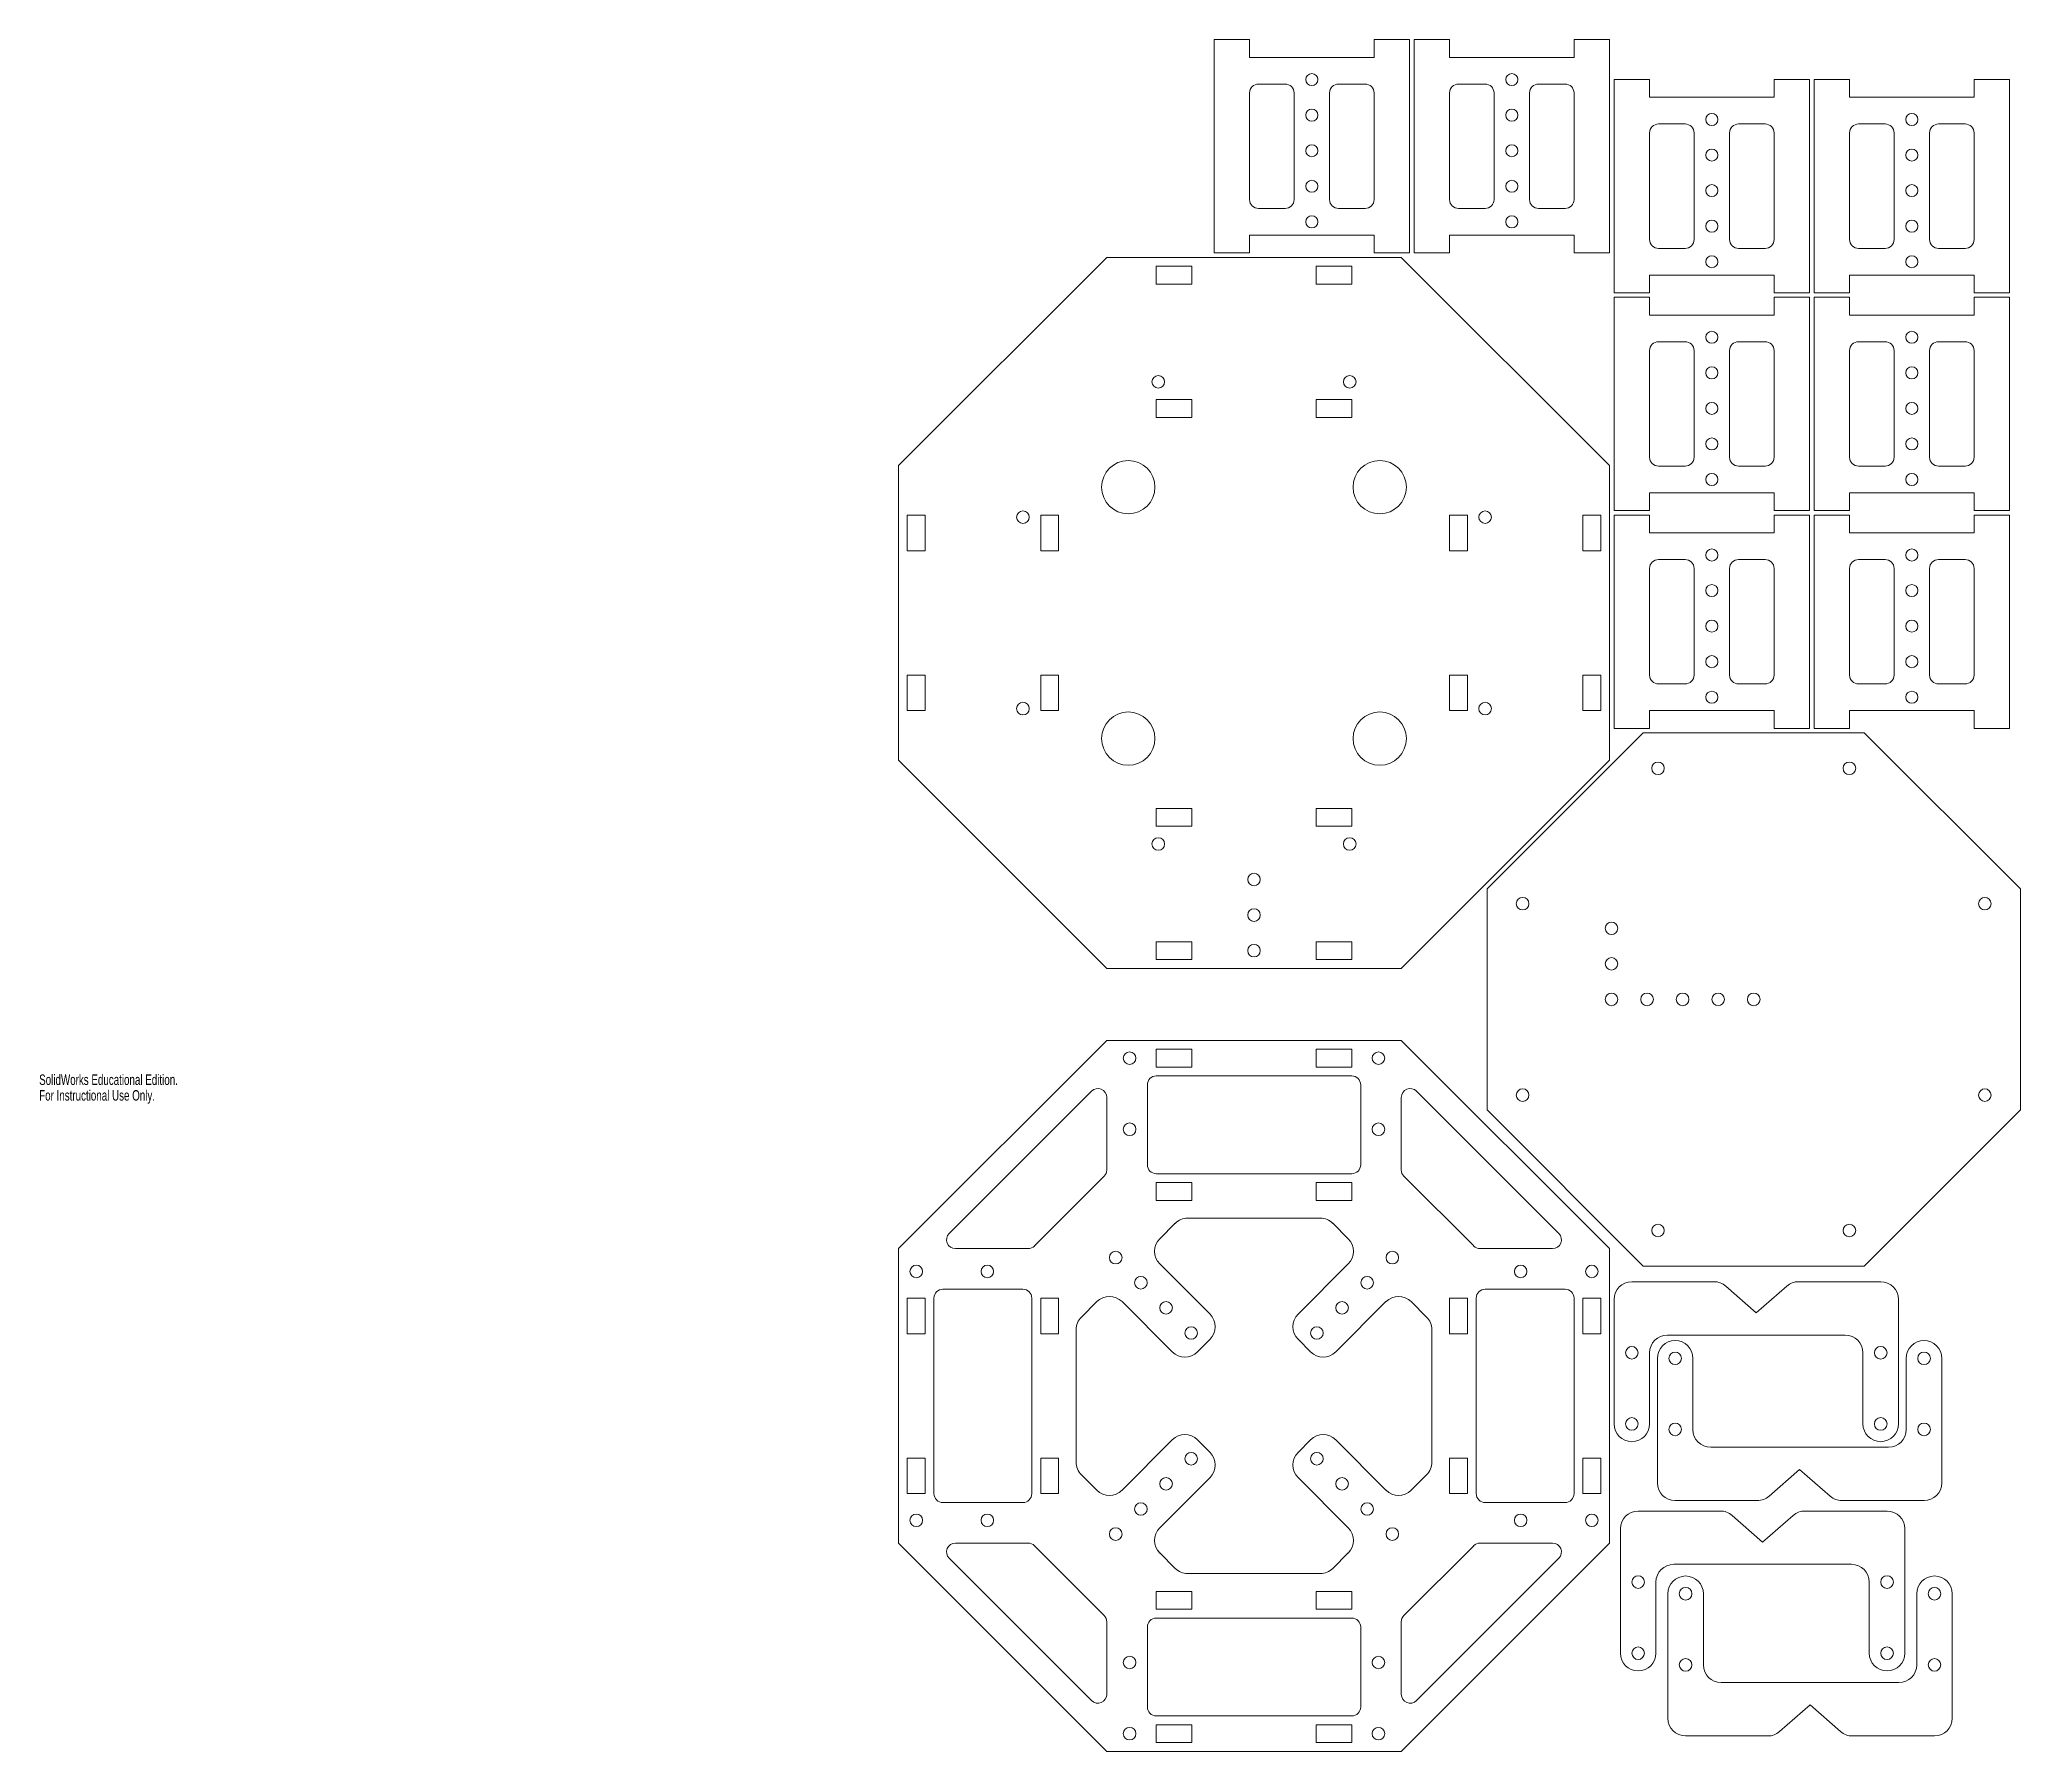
# Model space of a CAD drawing. Header units: inches. Extents: x 0 to 27.9, y -9.1 to 15.
import ezdxf

# ---------------------------------------------------------------- set-up
doc = ezdxf.new("R2010")
doc.units = ezdxf.units.IN
doc.header["$MEASUREMENT"] = 0
doc.styles.add('SLDTEXTSTYLE0', font='TXT', dxfattribs={"width": 0.7})

msp = doc.modelspace()

# ---------------------------------------------------------------- linework, layer by layer
at = {"color": 7, "linetype": 'Continuous', "lineweight": 15}
for p, q in [((16.521, 14.965), (16.521, 11.965)), ((16.521, 14.965), (17.021, 14.965)), ((17.021, 14.965), (17.021, 14.715)), ((18.771, 14.965), (18.771, 14.715)), ((18.771, 14.965), (19.271, 14.965)), ((19.271, 11.965), (19.271, 14.965)), ((19.333, 14.965), (19.333, 11.965)), ((19.333, 14.965), (19.833, 14.965)), ((19.833, 14.965), (19.833, 14.715)), ((21.583, 14.965), (21.583, 14.715)), ((21.583, 14.965), (22.083, 14.965)), ((22.083, 11.965), (22.083, 14.965)), ((18.771, 14.715), (17.021, 14.715)), ((21.583, 14.715), (19.833, 14.715)), ((17.021, 14.215), (17.021, 12.715)), ((17.521, 14.34), (17.146, 14.34)), ((17.646, 12.715), (17.646, 14.215)), ((18.146, 14.215), (18.146, 12.715)), ((18.646, 14.34), (18.271, 14.34)), ((18.771, 12.715), (18.771, 14.215)), ((19.833, 14.215), (19.833, 12.715)), ((20.333, 14.34), (19.958, 14.34)), ((20.458, 12.715), (20.458, 14.215)), ((20.958, 14.215), (20.958, 12.715)), ((21.458, 14.34), (21.083, 14.34)), ((21.583, 12.715), (21.583, 14.215)), ((22.146, 14.403), (22.146, 11.403)), ((22.146, 14.403), (22.646, 14.403)), ((22.646, 14.403), (22.646, 14.153)), ((24.396, 14.403), (24.396, 14.153)), ((24.396, 14.403), (24.896, 14.403)), ((24.896, 11.403), (24.896, 14.403)), ((24.958, 14.403), (24.958, 11.403)), ((24.958, 14.403), (25.458, 14.403)), ((25.458, 14.403), (25.458, 14.153)), ((27.208, 14.403), (27.208, 14.153)), ((27.208, 14.403), (27.708, 14.403)), ((27.708, 11.403), (27.708, 14.403)), ((24.396, 14.153), (22.646, 14.153)), ((27.208, 14.153), (25.458, 14.153)), ((22.646, 13.653), (22.646, 12.153)), ((23.146, 13.778), (22.771, 13.778)), ((23.271, 12.153), (23.271, 13.653)), ((23.771, 13.653), (23.771, 12.153)), ((24.271, 13.778), (23.896, 13.778)), ((24.396, 12.153), (24.396, 13.653)), ((25.458, 13.653), (25.458, 12.153)), ((25.958, 13.778), (25.583, 13.778)), ((26.083, 12.153), (26.083, 13.653)), ((26.583, 13.653), (26.583, 12.153)), ((27.083, 13.778), (26.708, 13.778)), ((27.208, 12.153), (27.208, 13.653)), ((17.146, 12.59), (17.521, 12.59)), ((18.271, 12.59), (18.646, 12.59)), ((19.958, 12.59), (20.333, 12.59)), ((21.083, 12.59), (21.458, 12.59)), ((17.021, 12.215), (18.771, 12.215)), ((17.021, 11.965), (17.021, 12.215)), ((18.771, 11.965), (18.771, 12.215)), ((19.833, 12.215), (21.583, 12.215)), ((19.833, 11.965), (19.833, 12.215)), ((21.583, 11.965), (21.583, 12.215)), ((22.771, 12.028), (23.146, 12.028)), ((23.896, 12.028), (24.271, 12.028)), ((25.583, 12.028), (25.958, 12.028)), ((26.708, 12.028), (27.083, 12.028)), ((15.012, 11.902), (12.083, 8.973)), ((19.154, 11.902), (15.012, 11.902)), ((16.208, 11.777), (15.708, 11.777)), ((15.708, 11.777), (15.708, 11.527)), ((16.208, 11.527), (16.208, 11.777)), ((16.521, 11.965), (17.021, 11.965)), ((18.458, 11.777), (17.958, 11.777)), ((17.958, 11.777), (17.958, 11.527)), ((18.458, 11.527), (18.458, 11.777)), ((18.771, 11.965), (19.271, 11.965)), ((22.083, 8.973), (19.154, 11.902)), ((19.333, 11.965), (19.833, 11.965)), ((21.583, 11.965), (22.083, 11.965)), ((15.708, 11.527), (16.208, 11.527)), ((17.958, 11.527), (18.458, 11.527)), ((22.646, 11.653), (24.396, 11.653)), ((22.646, 11.403), (22.646, 11.653)), ((24.396, 11.403), (24.396, 11.653)), ((25.458, 11.653), (27.208, 11.653)), ((25.458, 11.403), (25.458, 11.653)), ((27.208, 11.403), (27.208, 11.653)), ((22.146, 11.403), (22.646, 11.403)), ((22.146, 11.341), (22.146, 8.341)), ((22.146, 11.341), (22.646, 11.341)), ((22.646, 11.341), (22.646, 11.091)), ((24.396, 11.403), (24.896, 11.403)), ((24.396, 11.341), (24.396, 11.091)), ((24.396, 11.341), (24.896, 11.341)), ((24.896, 8.341), (24.896, 11.341)), ((24.958, 11.403), (25.458, 11.403)), ((24.958, 11.341), (24.958, 8.341)), ((24.958, 11.341), (25.458, 11.341)), ((25.458, 11.341), (25.458, 11.091)), ((27.208, 11.403), (27.708, 11.403)), ((27.208, 11.341), (27.208, 11.091)), ((27.208, 11.341), (27.708, 11.341)), ((27.708, 8.341), (27.708, 11.341)), ((24.396, 11.091), (22.646, 11.091)), ((27.208, 11.091), (25.458, 11.091)), ((22.646, 10.591), (22.646, 9.091)), ((23.146, 10.716), (22.771, 10.716)), ((23.271, 9.091), (23.271, 10.591)), ((23.771, 10.591), (23.771, 9.091)), ((24.271, 10.716), (23.896, 10.716)), ((24.396, 9.091), (24.396, 10.591)), ((25.458, 10.591), (25.458, 9.091)), ((25.958, 10.716), (25.583, 10.716)), ((26.083, 9.091), (26.083, 10.591)), ((26.583, 10.591), (26.583, 9.091)), ((27.083, 10.716), (26.708, 10.716)), ((27.208, 9.091), (27.208, 10.591)), ((16.208, 9.902), (15.708, 9.902)), ((15.708, 9.902), (15.708, 9.652)), ((16.208, 9.652), (16.208, 9.902)), ((18.458, 9.902), (17.958, 9.902)), ((17.958, 9.902), (17.958, 9.652)), ((18.458, 9.652), (18.458, 9.902)), ((15.708, 9.652), (16.208, 9.652)), ((17.958, 9.652), (18.458, 9.652)), ((12.083, 8.973), (12.083, 4.831)), ((22.083, 4.831), (22.083, 8.973)), ((22.771, 8.966), (23.146, 8.966)), ((23.896, 8.966), (24.271, 8.966)), ((25.583, 8.966), (25.958, 8.966)), ((26.708, 8.966), (27.083, 8.966)), ((22.646, 8.591), (24.396, 8.591)), ((22.646, 8.341), (22.646, 8.591)), ((24.396, 8.341), (24.396, 8.591)), ((25.458, 8.591), (27.208, 8.591)), ((25.458, 8.341), (25.458, 8.591)), ((27.208, 8.341), (27.208, 8.591)), ((12.208, 8.277), (12.208, 7.777)), ((12.458, 8.277), (12.208, 8.277)), ((12.458, 7.777), (12.458, 8.277)), ((14.083, 8.277), (14.083, 7.777)), ((14.333, 8.277), (14.083, 8.277)), ((14.333, 7.777), (14.333, 8.277)), ((19.833, 8.277), (19.833, 7.777)), ((20.083, 8.277), (19.833, 8.277)), ((20.083, 7.777), (20.083, 8.277)), ((21.958, 8.277), (21.708, 8.277)), ((21.708, 8.277), (21.708, 7.777)), ((21.958, 7.777), (21.958, 8.277)), ((22.146, 8.341), (22.646, 8.341)), ((22.146, 8.278), (22.146, 5.278)), ((22.146, 8.278), (22.646, 8.278)), ((22.646, 8.278), (22.646, 8.028)), ((24.396, 8.341), (24.896, 8.341)), ((24.396, 8.278), (24.396, 8.028)), ((24.396, 8.278), (24.896, 8.278)), ((24.896, 5.278), (24.896, 8.278)), ((24.958, 8.341), (25.458, 8.341)), ((24.958, 8.278), (24.958, 5.278)), ((24.958, 8.278), (25.458, 8.278)), ((25.458, 8.278), (25.458, 8.028)), ((27.208, 8.341), (27.708, 8.341)), ((27.208, 8.278), (27.208, 8.028)), ((27.208, 8.278), (27.708, 8.278)), ((27.708, 5.278), (27.708, 8.278)), ((24.396, 8.028), (22.646, 8.028)), ((27.208, 8.028), (25.458, 8.028)), ((12.208, 7.777), (12.458, 7.777)), ((14.083, 7.777), (14.333, 7.777)), ((19.833, 7.777), (20.083, 7.777)), ((21.708, 7.777), (21.958, 7.777)), ((22.646, 7.528), (22.646, 6.028)), ((23.146, 7.653), (22.771, 7.653)), ((23.271, 6.028), (23.271, 7.528)), ((23.771, 7.528), (23.771, 6.028)), ((24.271, 7.653), (23.896, 7.653)), ((24.396, 6.028), (24.396, 7.528)), ((25.458, 7.528), (25.458, 6.028)), ((25.958, 7.653), (25.583, 7.653)), ((26.083, 6.028), (26.083, 7.528)), ((26.583, 7.528), (26.583, 6.028)), ((27.083, 7.653), (26.708, 7.653)), ((27.208, 6.028), (27.208, 7.528)), ((12.208, 6.027), (12.208, 5.527)), ((12.458, 6.027), (12.208, 6.027)), ((12.458, 5.527), (12.458, 6.027)), ((14.333, 6.027), (14.083, 6.027)), ((14.083, 6.027), (14.083, 5.527)), ((14.333, 5.527), (14.333, 6.027)), ((20.083, 6.027), (19.833, 6.027)), ((19.833, 6.027), (19.833, 5.527)), ((20.083, 5.527), (20.083, 6.027)), ((21.958, 6.027), (21.708, 6.027)), ((21.708, 6.027), (21.708, 5.527)), ((21.958, 5.527), (21.958, 6.027)), ((22.771, 5.903), (23.146, 5.903)), ((23.896, 5.903), (24.271, 5.903)), ((25.583, 5.903), (25.958, 5.903)), ((26.708, 5.903), (27.083, 5.903)), ((12.208, 5.527), (12.458, 5.527)), ((14.083, 5.527), (14.333, 5.527)), ((19.833, 5.527), (20.083, 5.527)), ((21.708, 5.527), (21.958, 5.527)), ((22.646, 5.528), (24.396, 5.528)), ((22.646, 5.278), (22.646, 5.528)), ((24.396, 5.278), (24.396, 5.528)), ((25.458, 5.528), (27.208, 5.528)), ((25.458, 5.278), (25.458, 5.528)), ((27.208, 5.278), (27.208, 5.528)), ((22.556, 5.216), (20.36, 3.019)), ((22.146, 5.278), (22.646, 5.278)), ((25.663, 5.216), (22.556, 5.216)), ((24.396, 5.278), (24.896, 5.278)), ((24.958, 5.278), (25.458, 5.278)), ((27.86, 3.019), (25.663, 5.216)), ((27.208, 5.278), (27.708, 5.278)), ((12.083, 4.831), (15.012, 1.902)), ((19.154, 1.902), (22.083, 4.831)), ((16.208, 4.152), (15.708, 4.152)), ((15.708, 4.152), (15.708, 3.902)), ((15.708, 3.902), (16.208, 3.902)), ((16.208, 3.902), (16.208, 4.152)), ((18.458, 4.152), (17.958, 4.152)), ((17.958, 4.152), (17.958, 3.902)), ((17.958, 3.902), (18.458, 3.902)), ((18.458, 3.902), (18.458, 4.152)), ((20.36, 3.019), (20.36, -0.088)), ((27.86, -0.088), (27.86, 3.019)), ((16.208, 2.277), (15.708, 2.277)), ((15.708, 2.277), (15.708, 2.027)), ((16.208, 2.027), (16.208, 2.277)), ((18.458, 2.277), (17.958, 2.277)), ((17.958, 2.277), (17.958, 2.027)), ((18.458, 2.027), (18.458, 2.277)), ((15.708, 2.027), (16.208, 2.027)), ((17.958, 2.027), (18.458, 2.027)), ((15.012, 1.902), (19.154, 1.902)), ((15.012, 0.89), (12.083, -2.039)), ((19.154, 0.89), (15.012, 0.89)), ((22.083, -2.039), (19.154, 0.89)), ((16.208, 0.765), (15.708, 0.765)), ((15.708, 0.765), (15.708, 0.515)), ((16.208, 0.515), (16.208, 0.765)), ((18.458, 0.765), (17.958, 0.765)), ((17.958, 0.765), (17.958, 0.515)), ((18.458, 0.515), (18.458, 0.765)), ((15.708, 0.515), (16.208, 0.515)), ((18.458, 0.39), (15.708, 0.39)), ((17.958, 0.515), (18.458, 0.515)), ((14.799, 0.177), (12.797, -1.825)), ((15.012, -0.933), (15.012, 0.088)), ((15.583, 0.265), (15.583, -0.86)), ((18.583, -0.86), (18.583, 0.265)), ((19.154, 0.088), (19.154, -0.933)), ((21.37, -1.825), (19.368, 0.177)), ((20.36, -0.088), (22.556, -2.284)), ((25.663, -2.284), (27.86, -0.088)), ((13.995, -2.002), (14.976, -1.021)), ((15.708, -0.985), (18.458, -0.985)), ((16.208, -1.11), (15.708, -1.11)), ((15.708, -1.11), (15.708, -1.36)), ((16.208, -1.36), (16.208, -1.11)), ((18.458, -1.11), (17.958, -1.11)), ((17.958, -1.11), (17.958, -1.36)), ((18.458, -1.36), (18.458, -1.11)), ((19.191, -1.021), (20.172, -2.002)), ((15.708, -1.36), (16.208, -1.36)), ((17.958, -1.36), (18.458, -1.36)), ((18.015, -1.61), (16.151, -1.61)), ((15.974, -1.683), (15.757, -1.9)), ((18.409, -1.9), (18.192, -1.683)), ((12.083, -2.039), (12.083, -6.181)), ((12.885, -2.039), (13.906, -2.039)), ((20.26, -2.039), (21.281, -2.039)), ((22.083, -6.181), (22.083, -2.039)), ((16.465, -2.961), (15.757, -2.254)), ((18.409, -2.254), (17.702, -2.961)), ((23.552, -2.504), (22.396, -2.504)), ((22.556, -2.284), (25.663, -2.284)), ((25.896, -2.504), (24.739, -2.504)), ((12.208, -2.735), (12.208, -3.235)), ((12.458, -2.735), (12.208, -2.735)), ((12.458, -3.235), (12.458, -2.735)), ((12.583, -2.735), (12.583, -5.485)), ((13.833, -2.61), (12.708, -2.61)), ((13.958, -5.485), (13.958, -2.735)), ((14.083, -2.735), (14.083, -3.235)), ((14.333, -2.735), (14.083, -2.735)), ((14.333, -3.235), (14.333, -2.735)), ((14.874, -2.784), (14.656, -3.001)), ((15.227, -2.784), (15.934, -3.491)), ((18.232, -3.491), (18.939, -2.784)), ((19.51, -3.001), (19.293, -2.784)), ((19.833, -2.735), (19.833, -3.235)), ((20.083, -2.735), (19.833, -2.735)), ((20.083, -3.235), (20.083, -2.735)), ((20.208, -2.735), (20.208, -5.485)), ((21.458, -2.61), (20.333, -2.61)), ((21.583, -5.485), (21.583, -2.735)), ((21.958, -2.735), (21.708, -2.735)), ((21.708, -2.735), (21.708, -3.235)), ((21.958, -3.235), (21.958, -2.735)), ((22.146, -2.754), (22.146, -4.504)), ((23.716, -2.566), (24.146, -2.941)), ((24.146, -2.941), (24.575, -2.566)), ((26.146, -4.504), (26.146, -2.754)), ((12.208, -3.235), (12.458, -3.235)), ((14.083, -3.235), (14.333, -3.235)), ((14.583, -3.178), (14.583, -5.042)), ((16.288, -3.491), (16.465, -3.314)), ((17.702, -3.314), (17.879, -3.491)), ((19.583, -5.042), (19.583, -3.178)), ((19.833, -3.235), (20.083, -3.235)), ((21.708, -3.235), (21.958, -3.235)), ((25.396, -3.254), (22.896, -3.254)), ((22.646, -3.504), (22.646, -4.504)), ((22.755, -5.332), (22.755, -3.582)), ((23.255, -4.582), (23.255, -3.582)), ((25.646, -4.504), (25.646, -3.504)), ((26.255, -3.582), (26.255, -4.582)), ((26.755, -3.582), (26.755, -5.332)), ((15.934, -4.728), (15.227, -5.436)), ((16.465, -4.905), (16.288, -4.728)), ((17.879, -4.728), (17.702, -4.905)), ((18.939, -5.436), (18.232, -4.728)), ((12.208, -4.985), (12.208, -5.485)), ((12.458, -4.985), (12.208, -4.985)), ((12.458, -5.485), (12.458, -4.985)), ((14.333, -4.985), (14.083, -4.985)), ((14.083, -4.985), (14.083, -5.485)), ((14.333, -5.485), (14.333, -4.985)), ((20.083, -4.985), (19.833, -4.985)), ((19.833, -4.985), (19.833, -5.485)), ((20.083, -5.485), (20.083, -4.985)), ((21.958, -4.985), (21.708, -4.985)), ((21.708, -4.985), (21.708, -5.485)), ((21.958, -5.485), (21.958, -4.985)), ((26.005, -4.832), (23.505, -4.832)), ((14.656, -5.219), (14.874, -5.436)), ((15.757, -5.966), (16.465, -5.259)), ((17.702, -5.259), (18.409, -5.966)), ((19.293, -5.436), (19.51, -5.219)), ((24.326, -5.521), (24.755, -5.146)), ((24.755, -5.146), (25.184, -5.521)), ((12.208, -5.485), (12.458, -5.485)), ((14.083, -5.485), (14.333, -5.485)), ((19.833, -5.485), (20.083, -5.485)), ((21.708, -5.485), (21.958, -5.485)), ((12.708, -5.61), (13.833, -5.61)), ((20.333, -5.61), (21.458, -5.61)), ((23.641, -5.729), (22.485, -5.729)), ((24.161, -5.582), (23.005, -5.582)), ((23.806, -5.791), (24.235, -6.166)), ((24.235, -6.166), (24.665, -5.791)), ((25.985, -5.729), (24.829, -5.729)), ((26.505, -5.582), (25.349, -5.582)), ((22.235, -5.979), (22.235, -7.729)), ((26.235, -7.729), (26.235, -5.979)), ((12.083, -6.181), (15.012, -9.11)), ((12.797, -6.394), (14.799, -8.396)), ((13.906, -6.181), (12.885, -6.181)), ((14.976, -7.198), (13.995, -6.217)), ((15.757, -6.319), (15.974, -6.537)), ((18.192, -6.537), (18.409, -6.319)), ((19.154, -9.11), (22.083, -6.181)), ((20.172, -6.217), (19.191, -7.198)), ((19.368, -8.396), (21.37, -6.394)), ((21.281, -6.181), (20.26, -6.181)), ((16.151, -6.61), (18.015, -6.61)), ((25.485, -6.479), (22.985, -6.479)), ((16.208, -6.86), (15.708, -6.86)), ((15.708, -6.86), (15.708, -7.11)), ((16.208, -7.11), (16.208, -6.86)), ((18.458, -6.86), (17.958, -6.86)), ((17.958, -6.86), (17.958, -7.11)), ((18.458, -7.11), (18.458, -6.86)), ((22.735, -6.729), (22.735, -7.729)), ((22.902, -8.643), (22.902, -6.893)), ((23.402, -7.893), (23.402, -6.893)), ((25.735, -7.729), (25.735, -6.729)), ((26.402, -6.893), (26.402, -7.893)), ((26.902, -6.893), (26.902, -8.643)), ((15.708, -7.11), (16.208, -7.11)), ((18.458, -7.235), (15.708, -7.235)), ((17.958, -7.11), (18.458, -7.11)), ((15.012, -8.308), (15.012, -7.287)), ((15.583, -7.36), (15.583, -8.485)), ((18.583, -8.485), (18.583, -7.36)), ((19.154, -7.287), (19.154, -8.308)), ((26.152, -8.143), (23.652, -8.143)), ((15.708, -8.61), (18.458, -8.61)), ((24.473, -8.832), (24.902, -8.457)), ((24.902, -8.457), (25.332, -8.832)), ((16.208, -8.735), (15.708, -8.735)), ((15.708, -8.735), (15.708, -8.985)), ((16.208, -8.985), (16.208, -8.735)), ((18.458, -8.735), (17.958, -8.735)), ((17.958, -8.735), (17.958, -8.985)), ((18.458, -8.985), (18.458, -8.735)), ((24.309, -8.893), (23.152, -8.893)), ((26.652, -8.893), (25.496, -8.893)), ((15.012, -9.11), (19.154, -9.11)), ((15.708, -8.985), (16.208, -8.985)), ((17.958, -8.985), (18.458, -8.985))]:
    msp.add_line(p, q, dxfattribs=at)
for centre, radius in [((17.896, 14.402), 0.0847), ((20.708, 14.402), 0.0848), ((17.896, 13.902), 0.0847), ((20.708, 13.902), 0.0847), ((23.521, 13.841), 0.0847), ((26.333, 13.841), 0.0847), ((17.896, 13.402), 0.0847), ((20.708, 13.402), 0.0847), ((23.521, 13.341), 0.0847), ((26.333, 13.341), 0.0847), ((17.896, 12.902), 0.0847), ((20.708, 12.902), 0.0847), ((23.521, 12.841), 0.0847), ((26.333, 12.841), 0.0847), ((17.896, 12.402), 0.0847), ((20.708, 12.402), 0.0847), ((23.521, 12.341), 0.0847), ((26.333, 12.341), 0.0847), ((23.521, 11.841), 0.0847), ((26.333, 11.841), 0.0847), ((23.521, 10.778), 0.0847), ((26.333, 10.778), 0.0847), ((23.521, 10.278), 0.0847), ((26.333, 10.278), 0.0847), ((15.737, 10.152), 0.0885), ((18.429, 10.152), 0.0885), ((23.521, 9.778), 0.0847), ((26.333, 9.778), 0.0847), ((23.521, 9.278), 0.0847), ((26.333, 9.278), 0.0847), ((15.315, 8.67), 0.375), ((18.851, 8.67), 0.375), ((23.521, 8.778), 0.0847), ((26.333, 8.778), 0.0847), ((13.833, 8.248), 0.0885), ((20.333, 8.248), 0.0885), ((23.521, 7.716), 0.0847), ((26.333, 7.716), 0.0847), ((23.521, 7.216), 0.0847), ((26.333, 7.216), 0.0847), ((23.521, 6.716), 0.0847), ((26.333, 6.716), 0.0847), ((23.521, 6.216), 0.0847), ((26.333, 6.216), 0.0847), ((13.833, 5.556), 0.0885), ((20.333, 5.556), 0.0885), ((23.521, 5.716), 0.0847), ((26.333, 5.716), 0.0847), ((15.315, 5.134), 0.375), ((18.851, 5.134), 0.375), ((22.764, 4.716), 0.0885), ((25.456, 4.716), 0.0885), ((15.737, 3.652), 0.0885), ((18.429, 3.652), 0.0885), ((17.083, 3.152), 0.0885), ((20.86, 2.812), 0.0885), ((27.36, 2.812), 0.0885), ((17.083, 2.652), 0.0885), ((22.11, 2.466), 0.0885), ((17.083, 2.152), 0.0885), ((22.11, 1.966), 0.0885), ((22.11, 1.466), 0.0885), ((22.61, 1.466), 0.0885), ((23.11, 1.466), 0.0885), ((23.61, 1.466), 0.0885), ((24.11, 1.466), 0.0885), ((15.333, 0.64), 0.0885), ((18.833, 0.64), 0.0885), ((20.86, 0.12), 0.0885), ((27.36, 0.12), 0.0885), ((15.333, -0.36), 0.0885), ((18.833, -0.36), 0.0885), ((22.764, -1.784), 0.0885), ((25.456, -1.784), 0.0885), ((15.139, -2.165), 0.0885), ((19.028, -2.165), 0.0885), ((12.333, -2.36), 0.0885), ((13.333, -2.36), 0.0885), ((15.492, -2.519), 0.0885), ((18.674, -2.519), 0.0885), ((20.833, -2.36), 0.0885), ((21.833, -2.36), 0.0885), ((15.846, -2.872), 0.0885), ((18.321, -2.872), 0.0885), ((16.199, -3.226), 0.0885), ((17.967, -3.226), 0.0885), ((22.396, -3.504), 0.0885), ((23.005, -3.582), 0.0885), ((25.896, -3.504), 0.0885), ((26.505, -3.582), 0.0885), ((22.396, -4.504), 0.0885), ((25.896, -4.504), 0.0885), ((23.005, -4.582), 0.0885), ((26.505, -4.582), 0.0885), ((16.199, -4.994), 0.0885), ((17.967, -4.994), 0.0885), ((15.846, -5.347), 0.0885), ((18.321, -5.347), 0.0885), ((12.333, -5.86), 0.0885), ((13.333, -5.86), 0.0885), ((15.492, -5.701), 0.0885), ((18.674, -5.701), 0.0885), ((20.833, -5.86), 0.0885), ((21.833, -5.86), 0.0885), ((15.139, -6.054), 0.0885), ((19.028, -6.054), 0.0885), ((22.485, -6.729), 0.0885), ((25.985, -6.729), 0.0885), ((23.152, -6.893), 0.0885), ((26.652, -6.893), 0.0885), ((15.333, -7.86), 0.0885), ((18.833, -7.86), 0.0885), ((22.485, -7.729), 0.0885), ((25.985, -7.729), 0.0885), ((23.152, -7.893), 0.0885), ((26.652, -7.893), 0.0885), ((15.333, -8.86), 0.0885), ((18.833, -8.86), 0.0885)]:
    msp.add_circle(centre, radius, dxfattribs=at)
for centre, radius, start, end in [((17.146, 14.215), 0.125, 90, 180), ((17.521, 14.215), 0.125, 0, 90), ((18.271, 14.215), 0.125, 90, 180), ((18.646, 14.215), 0.125, 0, 90), ((19.958, 14.215), 0.125, 90, 180), ((20.333, 14.215), 0.125, 0, 90), ((21.083, 14.215), 0.125, 90, 180), ((21.458, 14.215), 0.125, 0, 90), ((22.771, 13.653), 0.125, 90, 180), ((23.146, 13.653), 0.125, 0, 90), ((23.896, 13.653), 0.125, 90, 180), ((24.271, 13.653), 0.125, 0, 90), ((25.583, 13.653), 0.125, 90, 180), ((25.958, 13.653), 0.125, 0, 90), ((26.708, 13.653), 0.125, 90, 180), ((27.083, 13.653), 0.125, 0, 90), ((17.146, 12.715), 0.125, 180, 270), ((17.521, 12.715), 0.125, 270, 0), ((18.271, 12.715), 0.125, 180, 270), ((18.646, 12.715), 0.125, 270, 0), ((19.958, 12.715), 0.125, 180, 270), ((20.333, 12.715), 0.125, 270, 0), ((21.083, 12.715), 0.125, 180, 270), ((21.458, 12.715), 0.125, 270, 0), ((22.771, 12.153), 0.125, 180, 270), ((23.146, 12.153), 0.125, 270, 0), ((23.896, 12.153), 0.125, 180, 270), ((24.271, 12.153), 0.125, 270, 0), ((25.583, 12.153), 0.125, 180, 270), ((25.958, 12.153), 0.125, 270, 0), ((26.708, 12.153), 0.125, 180, 270), ((27.083, 12.153), 0.125, 270, 0), ((22.771, 10.591), 0.125, 90, 180), ((23.146, 10.591), 0.125, 0, 90), ((23.896, 10.591), 0.125, 90, 180), ((24.271, 10.591), 0.125, 0, 90), ((25.583, 10.591), 0.125, 90, 180), ((25.958, 10.591), 0.125, 0, 90), ((26.708, 10.591), 0.125, 90, 180), ((27.083, 10.591), 0.125, 0, 90), ((22.771, 9.091), 0.125, 180, 270), ((23.146, 9.091), 0.125, 270, 0), ((23.896, 9.091), 0.125, 180, 270), ((24.271, 9.091), 0.125, 270, 0), ((25.583, 9.091), 0.125, 180, 270), ((25.958, 9.091), 0.125, 270, 0), ((26.708, 9.091), 0.125, 180, 270), ((27.083, 9.091), 0.125, 270, 0), ((22.771, 7.528), 0.125, 90, 180), ((23.146, 7.528), 0.125, 0, 90), ((23.896, 7.528), 0.125, 90, 180), ((24.271, 7.528), 0.125, 0, 90), ((25.583, 7.528), 0.125, 90, 180), ((25.958, 7.528), 0.125, 0, 90), ((26.708, 7.528), 0.125, 90, 180), ((27.083, 7.528), 0.125, 0, 90), ((22.771, 6.028), 0.125, 180, 270), ((23.146, 6.028), 0.125, 270, 0), ((23.896, 6.028), 0.125, 180, 270), ((24.271, 6.028), 0.125, 270, 0), ((25.583, 6.028), 0.125, 180, 270), ((25.958, 6.028), 0.125, 270, 0), ((26.708, 6.028), 0.125, 180, 270), ((27.083, 6.028), 0.125, 270, 0), ((15.708, 0.265), 0.125, 90, 180), ((18.458, 0.265), 0.125, 0, 90), ((14.887, 0.088), 0.125, 0, 135), ((19.279, 0.088), 0.125, 45, 180), ((14.887, -0.933), 0.125, 315, 0), ((15.708, -0.86), 0.125, 180, 270), ((18.458, -0.86), 0.125, 270, 0), ((19.279, -0.933), 0.125, 180, 225), ((16.151, -1.86), 0.25, 90, 135), ((18.015, -1.86), 0.25, 45, 90), ((12.885, -1.914), 0.125, 135, 270), ((15.934, -2.077), 0.25, 135, 225), ((18.232, -2.077), 0.25, 315, 45), ((21.281, -1.914), 0.125, 270, 45), ((13.906, -1.914), 0.125, 270, 315), ((20.26, -1.914), 0.125, 225, 270), ((22.396, -2.754), 0.25, 90, 180), ((23.552, -2.754), 0.25, 48.8879, 90), ((24.739, -2.754), 0.25, 90, 131.1121), ((25.896, -2.754), 0.25, 0, 90), ((12.708, -2.735), 0.125, 90, 180), ((13.833, -2.735), 0.125, 360, 90), ((15.05, -2.961), 0.25, 45, 135), ((19.116, -2.961), 0.25, 45, 135), ((20.333, -2.735), 0.125, 90, 180), ((21.458, -2.735), 0.125, 0, 90), ((14.833, -3.178), 0.25, 135, 180), ((16.288, -3.137), 0.25, 315, 45), ((17.879, -3.137), 0.25, 135, 225), ((19.333, -3.178), 0.25, 0, 45), ((22.896, -3.504), 0.25, 90, 180), ((23.005, -3.582), 0.25, 90, 180), ((23.005, -3.582), 0.25, 0, 90), ((25.396, -3.504), 0.25, 0, 90), ((26.505, -3.582), 0.25, 90, 180), ((26.505, -3.582), 0.25, 0, 90), ((16.111, -3.314), 0.25, 225, 315), ((18.055, -3.314), 0.25, 225, 315), ((16.111, -4.905), 0.25, 45, 135), ((18.055, -4.905), 0.25, 45, 135), ((22.396, -4.504), 0.25, 180, 270), ((22.396, -4.504), 0.25, 270, 0), ((23.505, -4.582), 0.25, 180, 270), ((25.896, -4.504), 0.25, 180, 270), ((25.896, -4.504), 0.25, 270, 0), ((26.005, -4.582), 0.25, 270, 0), ((16.288, -5.082), 0.25, 315, 45), ((17.879, -5.082), 0.25, 135, 225), ((14.833, -5.042), 0.25, 180, 225), ((19.333, -5.042), 0.25, 315, 0), ((12.708, -5.485), 0.125, 180, 270), ((13.833, -5.485), 0.125, 270, 0), ((15.05, -5.259), 0.25, 225, 315), ((19.116, -5.259), 0.25, 225, 315), ((20.333, -5.485), 0.125, 180, 270), ((21.458, -5.485), 0.125, 270, 0), ((23.005, -5.332), 0.25, 180, 270), ((24.161, -5.332), 0.25, 270, 311.1121), ((25.349, -5.332), 0.25, 228.8879, 270), ((26.505, -5.332), 0.25, 270, 0), ((22.485, -5.979), 0.25, 90, 180), ((23.641, -5.979), 0.25, 48.8879, 90), ((24.829, -5.979), 0.25, 90, 131.1121), ((25.985, -5.979), 0.25, 0, 90), ((15.934, -6.143), 0.25, 135, 225), ((18.232, -6.143), 0.25, 315, 45), ((12.885, -6.306), 0.125, 90, 225), ((13.906, -6.306), 0.125, 45, 90), ((20.26, -6.306), 0.125, 90, 135), ((21.281, -6.306), 0.125, 315, 90), ((16.151, -6.36), 0.25, 225, 270), ((18.015, -6.36), 0.25, 270, 315), ((22.985, -6.729), 0.25, 90, 180), ((23.152, -6.893), 0.25, 90, 180), ((23.152, -6.893), 0.25, 0, 90), ((25.485, -6.729), 0.25, 0, 90), ((26.652, -6.893), 0.25, 90, 180), ((26.652, -6.893), 0.25, 0, 90), ((14.887, -7.287), 0.125, 0, 45), ((15.708, -7.36), 0.125, 90, 180), ((18.458, -7.36), 0.125, 0, 90), ((19.279, -7.287), 0.125, 135, 180), ((22.485, -7.729), 0.25, 180, 270), ((22.485, -7.729), 0.25, 270, 0), ((25.985, -7.729), 0.25, 180, 270), ((25.985, -7.729), 0.25, 270, 0), ((23.652, -7.893), 0.25, 180, 270), ((26.152, -7.893), 0.25, 270, 0), ((14.887, -8.308), 0.125, 225, 0), ((19.279, -8.308), 0.125, 180, 315), ((15.708, -8.485), 0.125, 180, 270), ((18.458, -8.485), 0.125, 270, 0), ((23.152, -8.643), 0.25, 180, 270), ((24.309, -8.643), 0.25, 270, 311.1121), ((25.496, -8.643), 0.25, 228.8879, 270), ((26.652, -8.643), 0.25, 270, 0)]:
    msp.add_arc(centre, radius, start, end, dxfattribs=at)

# ---------------------------------------------------------------- texts
at = {"color": 7, "linetype": 'Continuous', "char_height": 0.14705, "attachment_point": 1, "style": 'SLDTEXTSTYLE0'}
for s, insert in [('SolidWorks Educational Edition.', (0, 0.41)), ('For Instructional Use Only.', (0, 0.19))]:
    msp.add_mtext(s, dxfattribs=dict(at, insert=insert))

doc.saveas('drawing.dxf')
